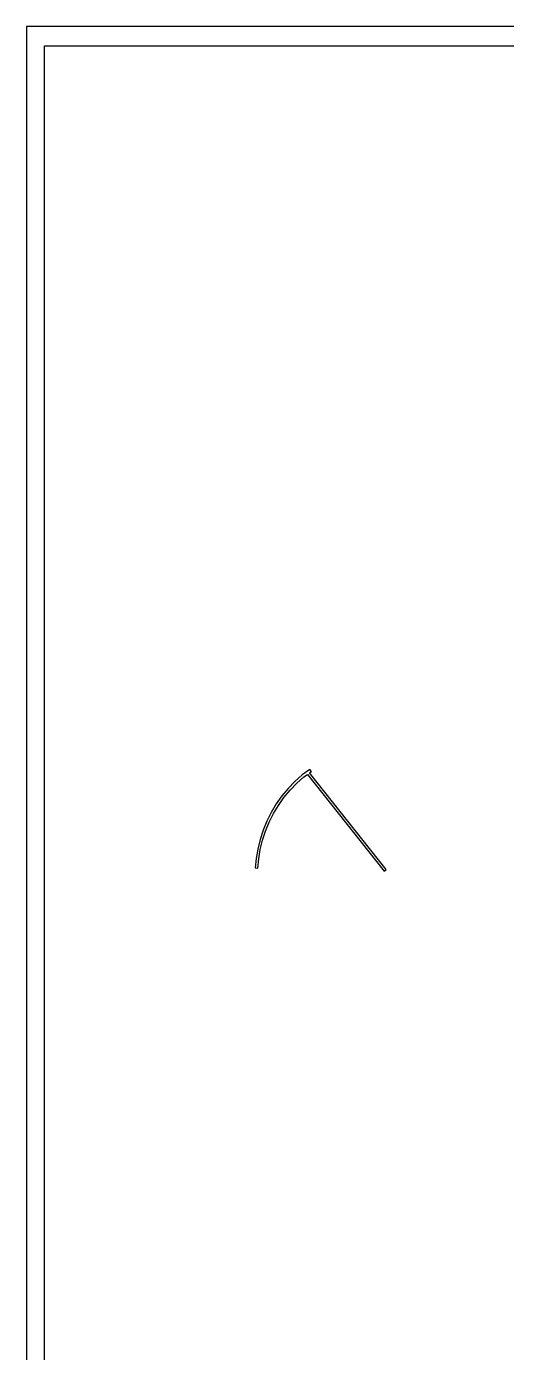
# Model space of a CAD drawing. Header units: metres. Extents: x -13 to 22, y -10.4 to 9.6.
# Drawn here: x -13 to -9.27, y -0.71 to 9.61 of the extents above; entities that cross this region are included whole.
import ezdxf

# ---------------------------------------------------------------- set-up
doc = ezdxf.new("R2010")
doc.units = ezdxf.units.M

msp = doc.modelspace()

# ---------------------------------------------------------------- linework, layer by layer
for p, q in [((21.9958, 9.61119), (-13.0042, 9.61119)), ((-13.0042, 9.61119), (-13.0042, -10.3888)), ((-12.8629, -10.2396), (-12.8629, 9.46202)), ((-12.8629, 9.46202), (21.8546, 9.46202)), ((-10.797, 3.82759), (-10.8572, 3.78395)), ((-10.7852, 3.81139), (-10.797, 3.82759)), ((-10.9142, 3.73434), (-10.9669, 3.67986)), ((-10.952, 3.66655), (-10.9004, 3.71983)), ((-10.8572, 3.78395), (-10.9142, 3.73434)), ((-10.9004, 3.71983), (-10.8448, 3.7683)), ((-10.8448, 3.7683), (-10.8176, 3.78799)), ((-10.8176, 3.78799), (-10.2185, 3.03622)), ((-10.8013, 3.79973), (-10.7852, 3.81139)), ((-10.2028, 3.04869), (-10.8013, 3.79973)), ((-11.0153, 3.62105), (-11.0591, 3.55844)), ((-10.9669, 3.67986), (-11.0153, 3.62105)), ((-10.9994, 3.60895), (-10.952, 3.66655)), ((-11.0591, 3.55844), (-11.0981, 3.49258)), ((-11.0805, 3.48303), (-11.0423, 3.54759)), ((-11.0423, 3.54759), (-10.9994, 3.60895)), ((-11.1322, 3.42404), (-11.1613, 3.3533)), ((-11.1425, 3.34637), (-11.114, 3.41577)), ((-11.0981, 3.49258), (-11.1322, 3.42404)), ((-11.114, 3.41577), (-11.0805, 3.48303)), ((-11.1613, 3.3533), (-11.1851, 3.28093)), ((-11.1659, 3.27538), (-11.1425, 3.34637)), ((-11.2035, 3.20744), (-11.2162, 3.13336)), ((-11.1851, 3.28093), (-11.2035, 3.20744)), ((-11.1964, 3.13072), (-11.1839, 3.20332)), ((-11.1839, 3.20332), (-11.1659, 3.27538)), ((-11.2162, 3.13336), (-11.2231, 3.06001)), ((-11.2032, 3.05815), (-11.1964, 3.13072)), ((-11.2231, 3.06001), (-11.2032, 3.05815)), ((-10.2185, 3.03622), (-10.2028, 3.04869))]:
    msp.add_line(p, q)

doc.saveas('drawing.dxf')
